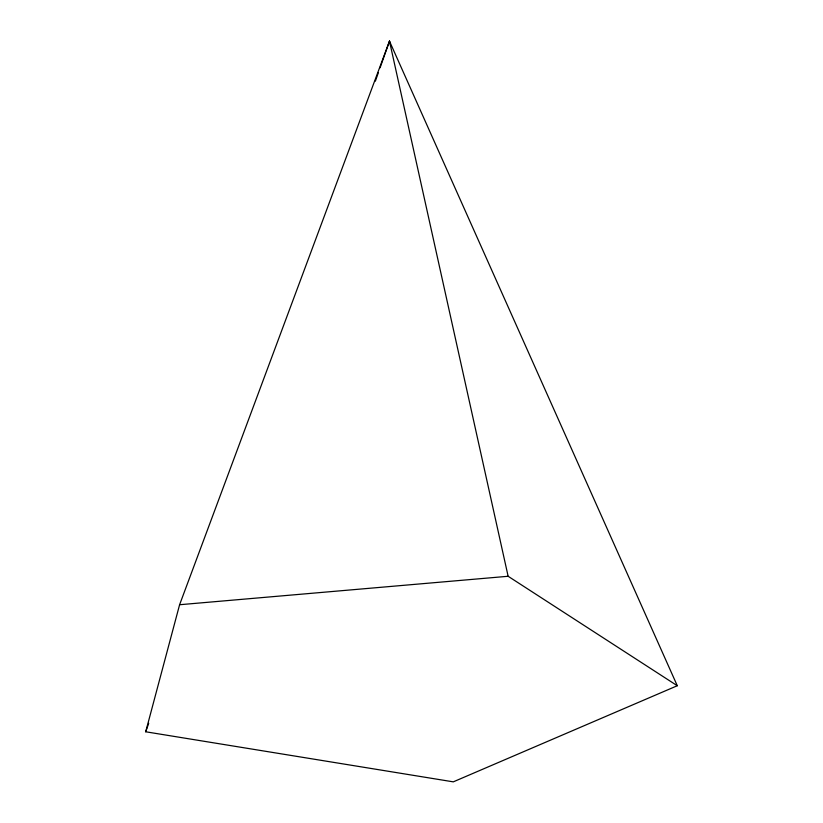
<?xml version="1.0" encoding="UTF-8"?>
<svg xmlns="http://www.w3.org/2000/svg" width="823" height="823" viewBox="0 0 823 823"><rect width="100%" height="100%" fill="white"/><g stroke="black" fill="none" stroke-linecap="round" stroke-linejoin="round"><path stroke-width="1.23" d="M145.712 731.781L179.599 604.73L389.485 41.15L677.288 685.734L453.298 781.85L145.712 731.781L148.706 723.304M375.37 81.138L378.364 72.65M380.072 67.805L389.485 41.15L508.13 576.275L677.288 685.734M179.599 604.73L508.13 576.275M389.485 41.15L389.701 43.712"/></g></svg>
